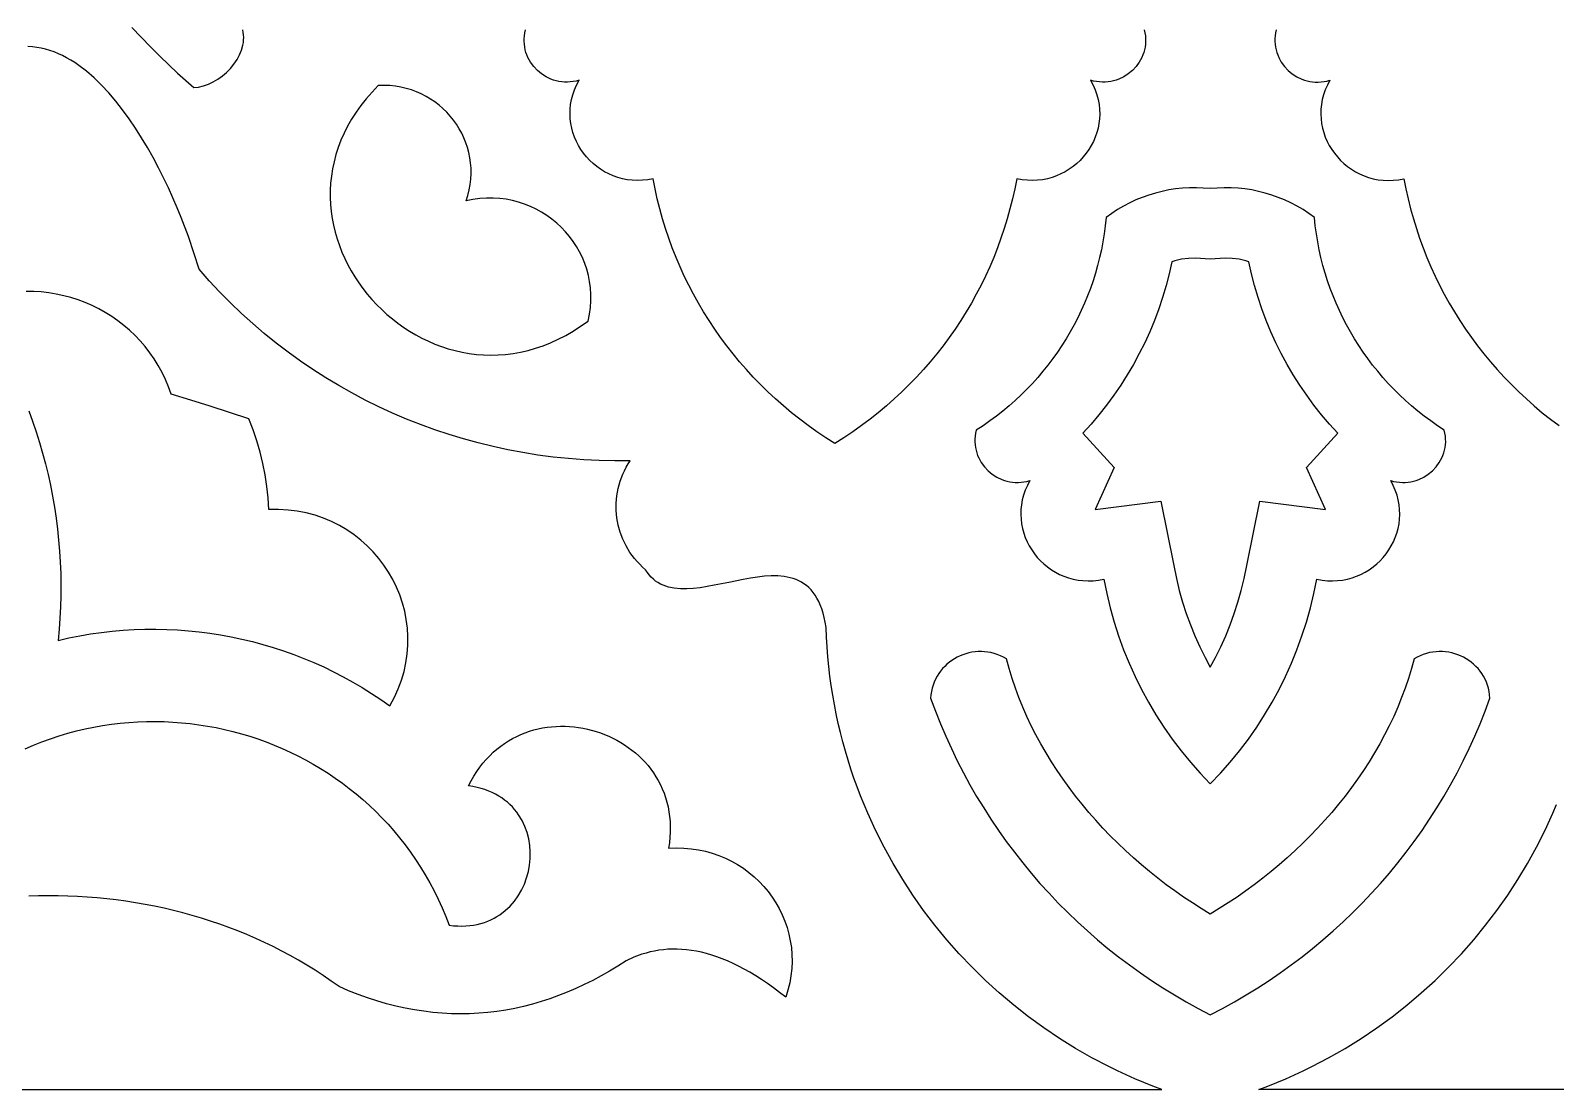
# Model space of a CAD drawing. Extents: x 50 to 3710, y -977 to -877.
# Drawn here: x 1761.8 to 1826.9, y -977.1 to -931.9 of the extents above; entities that cross this region are included whole.
import ezdxf

# ---------------------------------------------------------------- set-up
doc = ezdxf.new("R2010")
doc.units = 0
doc.layers.add('LAYER_1', color=18, linetype='CONTINUOUS')

msp = doc.modelspace()

# ---------------------------------------------------------------- linework, layer by layer
at = {"layer": 'LAYER_1'}
for points in [[(1766.116, -931.77), (1766.516, -932.195), (1766.916, -932.606), (1767.312, -933), (1768.072, -933.724), (1768.758, -934.341), (1768.966, -934.319), (1769.175, -934.27), (1769.384, -934.196), (1769.589, -934.099), (1769.789, -933.981), (1769.98, -933.844), (1770.159, -933.69), (1770.326, -933.521), (1770.475, -933.34), (1770.606, -933.147), (1770.716, -932.946), (1770.801, -932.738), (1770.86, -932.525), (1770.878, -932.417), (1770.889, -932.309), (1770.892, -932.2), (1770.886, -932.092), (1770.872, -931.984), (1770.849, -931.876)], [(1809.316, -931.876), (1809.344, -932.002), (1809.363, -932.127), (1809.372, -932.251), (1809.373, -932.373), (1809.366, -932.493), (1809.35, -932.611), (1809.327, -932.726), (1809.296, -932.839), (1809.258, -932.949), (1809.212, -933.055), (1809.102, -933.257), (1808.967, -933.443), (1808.81, -933.61), (1808.633, -933.757), (1808.438, -933.881), (1808.228, -933.98), (1808.118, -934.019), (1808.005, -934.052), (1807.89, -934.077), (1807.771, -934.094), (1807.651, -934.104), (1807.529, -934.106), (1807.406, -934.099), (1807.281, -934.084), (1807.155, -934.06), (1807.028, -934.026), (1807.136, -934.23), (1807.226, -934.436), (1807.298, -934.643), (1807.352, -934.851), (1807.39, -935.058), (1807.411, -935.265), (1807.417, -935.47), (1807.407, -935.673), (1807.382, -935.873), (1807.343, -936.07), (1807.291, -936.263), (1807.225, -936.451), (1807.146, -936.634), (1807.054, -936.811), (1806.951, -936.981), (1806.837, -937.144), (1806.712, -937.299), (1806.576, -937.445), (1806.431, -937.582), (1806.276, -937.71), (1806.112, -937.826), (1805.941, -937.932), (1805.761, -938.026), (1805.574, -938.107), (1805.38, -938.175), (1805.18, -938.229), (1804.974, -938.269), (1804.762, -938.294), (1804.546, -938.303), (1804.326, -938.296), (1804.101, -938.271), (1803.874, -938.229), (1803.789, -938.662), (1803.693, -939.091), (1803.586, -939.517), (1803.469, -939.939), (1803.34, -940.357), (1803.202, -940.771), (1803.052, -941.18), (1802.892, -941.585), (1802.722, -941.986), (1802.541, -942.382), (1802.35, -942.772), (1802.149, -943.158), (1801.938, -943.538), (1801.716, -943.913), (1801.485, -944.282), (1801.244, -944.646), (1800.993, -945.003), (1800.733, -945.354), (1800.463, -945.699), (1800.183, -946.037), (1799.894, -946.369), (1799.596, -946.694), (1799.288, -947.012), (1798.971, -947.322), (1798.645, -947.625), (1798.31, -947.921), (1797.966, -948.209), (1797.614, -948.489), (1797.252, -948.761), (1796.882, -949.025), (1796.503, -949.28), (1796.115, -949.527), (1795.728, -949.28), (1795.349, -949.025), (1794.979, -948.761), (1794.617, -948.489), (1794.264, -948.209), (1793.92, -947.921), (1793.585, -947.625), (1793.259, -947.322), (1792.943, -947.012), (1792.635, -946.694), (1792.337, -946.369), (1792.048, -946.037), (1791.768, -945.699), (1791.498, -945.354), (1791.237, -945.003), (1790.987, -944.646), (1790.746, -944.282), (1790.514, -943.913), (1790.293, -943.538), (1790.082, -943.158), (1789.881, -942.772), (1789.69, -942.382), (1789.509, -941.986), (1789.339, -941.585), (1789.179, -941.18), (1789.029, -940.771), (1788.89, -940.357), (1788.762, -939.939), (1788.645, -939.517), (1788.538, -939.091), (1788.442, -938.662), (1788.357, -938.229), (1788.13, -938.271), (1787.905, -938.296), (1787.685, -938.303), (1787.468, -938.294), (1787.257, -938.269), (1787.051, -938.229), (1786.851, -938.175), (1786.657, -938.107), (1786.47, -938.026), (1786.29, -937.932), (1786.118, -937.826), (1785.955, -937.71), (1785.8, -937.582), (1785.655, -937.445), (1785.519, -937.299), (1785.394, -937.144), (1785.279, -936.981), (1785.176, -936.811), (1785.085, -936.634), (1785.006, -936.451), (1784.94, -936.263), (1784.887, -936.07), (1784.848, -935.873), (1784.824, -935.673), (1784.814, -935.47), (1784.82, -935.265), (1784.841, -935.058), (1784.879, -934.851), (1784.933, -934.643), (1785.005, -934.436), (1785.095, -934.23), (1785.203, -934.026), (1785.076, -934.06), (1784.95, -934.084), (1784.825, -934.099), (1784.702, -934.106), (1784.58, -934.104), (1784.459, -934.094), (1784.341, -934.077), (1784.225, -934.052), (1784.112, -934.019), (1784.002, -933.98), (1783.792, -933.881), (1783.598, -933.757), (1783.421, -933.61), (1783.264, -933.443), (1783.129, -933.257), (1783.018, -933.055), (1782.973, -932.949), (1782.935, -932.839), (1782.904, -932.726), (1782.88, -932.611), (1782.865, -932.493), (1782.857, -932.373), (1782.858, -932.251), (1782.868, -932.127), (1782.887, -932.002), (1782.915, -931.876)], [(1814.949, -931.876), (1814.921, -932.002), (1814.902, -932.127), (1814.892, -932.251), (1814.891, -932.373), (1814.899, -932.493), (1814.914, -932.611), (1814.938, -932.726), (1814.969, -932.839), (1815.007, -932.949), (1815.052, -933.055), (1815.163, -933.257), (1815.298, -933.443), (1815.455, -933.61), (1815.632, -933.757), (1815.826, -933.881), (1816.036, -933.98), (1816.146, -934.019), (1816.259, -934.052), (1816.375, -934.077), (1816.493, -934.094), (1816.613, -934.104), (1816.736, -934.106), (1816.859, -934.099), (1816.984, -934.084), (1817.11, -934.06), (1817.236, -934.026), (1817.128, -934.23), (1817.039, -934.436), (1816.967, -934.643), (1816.912, -934.851), (1816.875, -935.058), (1816.853, -935.265), (1816.848, -935.47), (1816.858, -935.673), (1816.882, -935.873), (1816.921, -936.07), (1816.974, -936.263), (1817.04, -936.451), (1817.119, -936.634), (1817.21, -936.811), (1817.313, -936.981), (1817.428, -937.144), (1817.553, -937.299), (1817.689, -937.445), (1817.834, -937.582), (1817.989, -937.71), (1818.152, -937.826), (1818.324, -937.932), (1818.504, -938.026), (1818.691, -938.107), (1818.885, -938.175), (1819.085, -938.229), (1819.291, -938.269), (1819.502, -938.294), (1819.719, -938.303), (1819.939, -938.296), (1820.163, -938.271), (1820.391, -938.229), (1820.476, -938.662), (1820.572, -939.091), (1820.678, -939.517), (1820.796, -939.939), (1820.924, -940.357), (1821.063, -940.771), (1821.213, -941.18), (1821.373, -941.585), (1821.543, -941.986), (1821.724, -942.382), (1821.915, -942.772), (1822.116, -943.158), (1822.327, -943.538), (1822.548, -943.913), (1822.78, -944.282), (1823.021, -944.646), (1823.271, -945.003), (1823.532, -945.354), (1823.802, -945.699), (1824.081, -946.037), (1824.371, -946.369), (1824.669, -946.694), (1824.977, -947.012), (1825.293, -947.322), (1825.619, -947.625), (1825.954, -947.921), (1826.298, -948.209), (1826.651, -948.489), (1827.013, -948.761)], [(1744.347, -977.082), (1810.06, -977.082), (1809.674, -976.936), (1809.293, -976.783), (1808.914, -976.623), (1808.54, -976.457), (1808.17, -976.285), (1807.804, -976.106), (1807.083, -975.728), (1806.379, -975.326), (1805.693, -974.9), (1805.024, -974.45), (1804.374, -973.977), (1803.743, -973.482), (1803.131, -972.965), (1802.54, -972.427), (1801.969, -971.868), (1801.419, -971.29), (1800.891, -970.692), (1800.385, -970.076), (1799.902, -969.442), (1799.443, -968.79), (1799.007, -968.122), (1798.596, -967.438), (1798.211, -966.738), (1797.85, -966.024), (1797.516, -965.295), (1797.359, -964.926), (1797.209, -964.553), (1797.065, -964.177), (1796.929, -963.798), (1796.799, -963.416), (1796.677, -963.031), (1796.561, -962.643), (1796.453, -962.252), (1796.352, -961.858), (1796.258, -961.462), (1796.172, -961.063), (1796.093, -960.661), (1796.022, -960.257), (1795.958, -959.851), (1795.902, -959.442), (1795.853, -959.031), (1795.812, -958.619), (1795.78, -958.204), (1795.755, -957.787), (1795.738, -957.368), (1795.702, -957.15), (1795.659, -956.946), (1795.61, -956.755), (1795.554, -956.578), (1795.492, -956.413), (1795.424, -956.26), (1795.35, -956.12), (1795.271, -955.991), (1795.186, -955.873), (1795.096, -955.766), (1795.001, -955.669), (1794.902, -955.583), (1794.797, -955.505), (1794.688, -955.437), (1794.575, -955.378), (1794.458, -955.327), (1794.338, -955.284), (1794.213, -955.248), (1793.955, -955.198), (1793.684, -955.174), (1793.402, -955.172), (1793.112, -955.188), (1792.815, -955.221), (1792.512, -955.267), (1792.205, -955.322), (1791.585, -955.448), (1790.968, -955.574), (1790.664, -955.629), (1790.366, -955.675), (1790.075, -955.708), (1789.793, -955.725), (1789.521, -955.723), (1789.261, -955.698), (1789.014, -955.649), (1788.896, -955.613), (1788.782, -955.57), (1788.673, -955.519), (1788.567, -955.46), (1788.466, -955.392), (1788.37, -955.315), (1788.279, -955.228), (1788.193, -955.132), (1788.113, -955.025), (1788.038, -954.907), (1787.91, -954.795), (1787.789, -954.678), (1787.675, -954.557), (1787.568, -954.431), (1787.467, -954.302), (1787.373, -954.169), (1787.206, -953.893), (1787.066, -953.606), (1786.953, -953.309), (1786.868, -953.005), (1786.811, -952.695), (1786.782, -952.382), (1786.781, -952.067), (1786.809, -951.752), (1786.866, -951.44), (1786.951, -951.133), (1787.065, -950.832), (1787.133, -950.685), (1787.208, -950.54), (1787.291, -950.397), (1787.381, -950.258), (1786.719, -950.263), (1786.059, -950.25), (1785.401, -950.219), (1784.746, -950.169), (1784.095, -950.102), (1783.447, -950.017), (1782.803, -949.914), (1782.163, -949.794), (1781.528, -949.657), (1780.898, -949.502), (1780.273, -949.331), (1779.653, -949.143), (1779.04, -948.938), (1778.433, -948.716), (1777.833, -948.479), (1777.239, -948.225), (1776.653, -947.955), (1776.075, -947.669), (1775.505, -947.367), (1774.943, -947.05), (1774.39, -946.718), (1773.846, -946.37), (1773.312, -946.007), (1772.787, -945.629), (1772.273, -945.237), (1771.769, -944.83), (1771.275, -944.408), (1770.793, -943.972), (1770.323, -943.522), (1769.864, -943.058), (1769.418, -942.58), (1768.984, -942.088), (1768.783, -941.427), (1768.53, -940.687), (1768.226, -939.888), (1768.055, -939.472), (1767.873, -939.049), (1767.678, -938.62), (1767.472, -938.189), (1767.255, -937.757), (1767.026, -937.326), (1766.787, -936.9), (1766.537, -936.481), (1766.277, -936.07), (1766.007, -935.671), (1765.727, -935.285), (1765.437, -934.916), (1765.138, -934.564), (1764.83, -934.234), (1764.513, -933.927), (1764.188, -933.645), (1763.854, -933.392), (1763.683, -933.276), (1763.511, -933.168), (1763.337, -933.068), (1763.161, -932.977), (1762.983, -932.895), (1762.803, -932.821), (1762.622, -932.757), (1762.438, -932.703), (1762.253, -932.659), (1762.066, -932.624), (1761.877, -932.601), (1761.686, -932.588)], [(1761.725, -948.131), (1761.886, -948.576), (1762.038, -949.024), (1762.179, -949.476), (1762.31, -949.93), (1762.432, -950.387), (1762.543, -950.846), (1762.644, -951.308), (1762.735, -951.771), (1762.815, -952.237), (1762.886, -952.705), (1762.946, -953.174), (1762.995, -953.645), (1763.035, -954.117), (1763.064, -954.591), (1763.082, -955.065), (1763.09, -955.54), (1763.087, -956.016), (1763.074, -956.492), (1763.05, -956.969), (1763.016, -957.446), (1762.97, -957.923), (1763.431, -957.819), (1763.893, -957.728), (1764.356, -957.649), (1764.819, -957.584), (1765.284, -957.531), (1765.749, -957.491), (1766.214, -957.463), (1766.678, -957.448), (1767.143, -957.445), (1767.606, -957.455), (1768.069, -957.477), (1768.531, -957.511), (1768.991, -957.558), (1769.449, -957.617), (1769.906, -957.688), (1770.36, -957.771), (1770.812, -957.867), (1771.261, -957.974), (1771.707, -958.093), (1772.15, -958.225), (1772.59, -958.368), (1773.025, -958.523), (1773.457, -958.689), (1773.885, -958.868), (1774.308, -959.058), (1774.726, -959.26), (1775.139, -959.473), (1775.547, -959.698), (1775.95, -959.934), (1776.347, -960.182), (1776.738, -960.441), (1777.122, -960.711), (1777.319, -960.351), (1777.486, -959.986), (1777.624, -959.617), (1777.734, -959.247), (1777.815, -958.875), (1777.87, -958.502), (1777.898, -958.131), (1777.9, -957.762), (1777.878, -957.396), (1777.83, -957.035), (1777.759, -956.678), (1777.665, -956.328), (1777.548, -955.986), (1777.41, -955.652), (1777.251, -955.327), (1777.071, -955.014), (1776.871, -954.712), (1776.652, -954.423), (1776.415, -954.148), (1776.16, -953.889), (1775.888, -953.645), (1775.6, -953.419), (1775.296, -953.211), (1774.976, -953.023), (1774.643, -952.855), (1774.295, -952.708), (1773.935, -952.585), (1773.562, -952.485), (1773.178, -952.41), (1772.782, -952.361), (1772.376, -952.339), (1771.961, -952.345), (1771.932, -951.847), (1771.88, -951.352), (1771.806, -950.86), (1771.71, -950.371), (1771.592, -949.888), (1771.451, -949.41), (1771.289, -948.938), (1771.105, -948.473), (1770.282, -948.2), (1769.457, -947.934), (1768.629, -947.675), (1767.798, -947.424), (1767.684, -947.102), (1767.553, -946.79), (1767.408, -946.489), (1767.248, -946.198), (1767.075, -945.918), (1766.888, -945.65), (1766.688, -945.392), (1766.477, -945.147), (1766.254, -944.914), (1766.02, -944.692), (1765.776, -944.484), (1765.522, -944.288), (1765.259, -944.105), (1764.987, -943.936), (1764.708, -943.781), (1764.421, -943.639), (1764.127, -943.511), (1763.827, -943.398), (1763.522, -943.3), (1763.211, -943.217), (1762.896, -943.149), (1762.578, -943.096), (1762.256, -943.06), (1761.931, -943.039), (1761.604, -943.035)], [(1761.563, -962.548), (1761.923, -962.393), (1762.285, -962.25), (1762.65, -962.118), (1763.017, -961.996), (1763.385, -961.886), (1763.755, -961.788), (1764.126, -961.699), (1764.499, -961.622), (1764.872, -961.556), (1765.247, -961.5), (1765.621, -961.455), (1765.996, -961.421), (1766.371, -961.397), (1766.746, -961.384), (1767.12, -961.381), (1767.494, -961.388), (1767.866, -961.405), (1768.238, -961.433), (1768.609, -961.471), (1768.977, -961.519), (1769.344, -961.577), (1769.71, -961.644), (1770.072, -961.722), (1770.433, -961.809), (1770.791, -961.906), (1771.146, -962.012), (1771.498, -962.128), (1771.846, -962.254), (1772.191, -962.389), (1772.532, -962.533), (1772.87, -962.687), (1773.203, -962.849), (1773.531, -963.021), (1773.855, -963.202), (1774.174, -963.392), (1774.488, -963.59), (1774.797, -963.798), (1775.1, -964.014), (1775.398, -964.239), (1775.689, -964.473), (1775.974, -964.715), (1776.253, -964.966), (1776.525, -965.225), (1776.79, -965.493), (1777.048, -965.768), (1777.299, -966.052), (1777.542, -966.344), (1777.778, -966.644), (1778.005, -966.953), (1778.224, -967.269), (1778.435, -967.592), (1778.637, -967.924), (1778.83, -968.264), (1779.014, -968.611), (1779.189, -968.965), (1779.354, -969.327), (1779.51, -969.697), (1779.655, -970.074), (1779.842, -970.095), (1780.023, -970.106), (1780.2, -970.109), (1780.372, -970.103), (1780.539, -970.089), (1780.701, -970.066), (1780.859, -970.036), (1781.011, -969.998), (1781.159, -969.952), (1781.301, -969.9), (1781.439, -969.841), (1781.571, -969.775), (1781.698, -969.703), (1781.82, -969.625), (1782.049, -969.452), (1782.256, -969.259), (1782.442, -969.047), (1782.606, -968.819), (1782.748, -968.577), (1782.867, -968.323), (1782.964, -968.059), (1783.038, -967.788), (1783.089, -967.511), (1783.116, -967.231), (1783.12, -966.95), (1783.099, -966.67), (1783.053, -966.393), (1782.983, -966.122), (1782.888, -965.859), (1782.767, -965.606), (1782.621, -965.364), (1782.538, -965.249), (1782.449, -965.137), (1782.353, -965.029), (1782.25, -964.926), (1782.141, -964.828), (1782.025, -964.734), (1781.902, -964.645), (1781.772, -964.562), (1781.636, -964.485), (1781.493, -964.414), (1781.343, -964.349), (1781.186, -964.29), (1781.022, -964.239), (1780.851, -964.194), (1780.673, -964.157), (1780.488, -964.127), (1780.597, -963.914), (1780.714, -963.711), (1780.837, -963.518), (1780.966, -963.334), (1781.101, -963.161), (1781.242, -962.997), (1781.389, -962.842), (1781.54, -962.697), (1781.696, -962.561), (1781.857, -962.435), (1782.022, -962.317), (1782.19, -962.209), (1782.363, -962.11), (1782.538, -962.019), (1782.717, -961.938), (1782.898, -961.865), (1783.082, -961.801), (1783.268, -961.745), (1783.456, -961.697), (1783.645, -961.658), (1783.836, -961.628), (1784.027, -961.605), (1784.22, -961.59), (1784.412, -961.584), (1784.605, -961.585), (1784.797, -961.594), (1784.989, -961.611), (1785.18, -961.635), (1785.37, -961.667), (1785.558, -961.706), (1785.93, -961.807), (1786.112, -961.868), (1786.292, -961.936), (1786.469, -962.01), (1786.643, -962.092), (1786.814, -962.181), (1786.98, -962.276), (1787.143, -962.378), (1787.301, -962.486), (1787.454, -962.601), (1787.603, -962.722), (1787.746, -962.849), (1787.884, -962.982), (1788.016, -963.122), (1788.142, -963.267), (1788.261, -963.418), (1788.374, -963.575), (1788.479, -963.738), (1788.577, -963.906), (1788.668, -964.08), (1788.751, -964.259), (1788.826, -964.443), (1788.892, -964.632), (1788.949, -964.827), (1788.997, -965.027), (1789.036, -965.231), (1789.065, -965.441), (1789.084, -965.655), (1789.093, -965.873), (1789.092, -966.097), (1789.079, -966.324), (1789.056, -966.557), (1789.021, -966.793), (1789.347, -966.778), (1789.667, -966.783), (1789.981, -966.808), (1790.289, -966.852), (1790.589, -966.915), (1790.882, -966.996), (1791.166, -967.094), (1791.442, -967.209), (1791.708, -967.339), (1791.964, -967.485), (1792.21, -967.645), (1792.445, -967.819), (1792.668, -968.006), (1792.88, -968.206), (1793.078, -968.417), (1793.264, -968.639), (1793.436, -968.872), (1793.594, -969.115), (1793.737, -969.366), (1793.865, -969.626), (1793.977, -969.894), (1794.073, -970.169), (1794.152, -970.45), (1794.213, -970.736), (1794.257, -971.028), (1794.282, -971.323), (1794.288, -971.623), (1794.275, -971.925), (1794.242, -972.23), (1794.187, -972.536), (1794.112, -972.842), (1794.015, -973.15), (1793.753, -972.941), (1793.494, -972.746), (1793.238, -972.562), (1792.985, -972.39), (1792.736, -972.23), (1792.49, -972.081), (1792.247, -971.944), (1792.008, -971.818), (1791.771, -971.702), (1791.538, -971.598), (1791.309, -971.503), (1791.082, -971.42), (1790.859, -971.346), (1790.638, -971.282), (1790.421, -971.228), (1790.208, -971.183), (1789.997, -971.147), (1789.789, -971.121), (1789.585, -971.104), (1789.383, -971.095), (1789.185, -971.094), (1788.99, -971.102), (1788.798, -971.118), (1788.609, -971.142), (1788.423, -971.174), (1788.24, -971.213), (1788.06, -971.259), (1787.882, -971.313), (1787.537, -971.44), (1787.204, -971.593), (1786.853, -971.818), (1786.5, -972.033), (1786.144, -972.236), (1785.785, -972.428), (1785.424, -972.608), (1785.061, -972.777), (1784.695, -972.933), (1784.327, -973.078), (1783.956, -973.211), (1783.584, -973.332), (1783.209, -973.44), (1782.832, -973.536), (1782.454, -973.62), (1782.073, -973.691), (1781.69, -973.749), (1781.306, -973.795), (1780.92, -973.827), (1780.532, -973.847), (1780.143, -973.854), (1779.752, -973.847), (1779.359, -973.827), (1778.966, -973.794), (1778.57, -973.747), (1778.174, -973.686), (1777.776, -973.611), (1777.377, -973.523), (1776.977, -973.421), (1776.576, -973.304), (1776.174, -973.173), (1775.771, -973.028), (1775.367, -972.869), (1774.963, -972.695), (1774.627, -972.455), (1774.286, -972.222), (1773.94, -971.997), (1773.59, -971.78), (1773.235, -971.571), (1772.876, -971.369), (1772.513, -971.175), (1772.146, -970.988), (1771.776, -970.81), (1771.402, -970.639), (1771.024, -970.475), (1770.643, -970.319), (1770.259, -970.171), (1769.871, -970.031), (1769.481, -969.898), (1769.089, -969.773), (1768.693, -969.656), (1768.295, -969.546), (1767.895, -969.444), (1767.493, -969.35), (1767.089, -969.263), (1766.683, -969.184), (1766.276, -969.113), (1765.867, -969.049), (1765.456, -968.993), (1765.045, -968.945), (1764.632, -968.904), (1764.218, -968.871), (1763.804, -968.846), (1763.389, -968.829), (1762.974, -968.819), (1762.558, -968.817), (1762.142, -968.822), (1761.727, -968.835)], [(1879.918, -977.082), (1814.205, -977.082), (1814.59, -976.936), (1814.972, -976.783), (1815.35, -976.623), (1815.724, -976.457), (1816.095, -976.285), (1816.461, -976.106), (1817.182, -975.728), (1817.885, -975.326), (1818.572, -974.9), (1819.24, -974.45), (1819.891, -973.977), (1820.522, -973.482), (1821.133, -972.965), (1821.725, -972.427), (1822.296, -971.868), (1822.846, -971.29), (1823.374, -970.692), (1823.879, -970.076), (1824.362, -969.442), (1824.822, -968.79), (1825.257, -968.122), (1825.668, -967.438), (1826.054, -966.738), (1826.414, -966.024), (1826.748, -965.295), (1826.905, -964.926)]]:
    msp.add_lwpolyline(points, dxfattribs=at)
for points in [[(1785.584, -944.298), (1785.644, -944.009), (1785.684, -943.723), (1785.704, -943.44), (1785.705, -943.161), (1785.687, -942.886), (1785.651, -942.615), (1785.598, -942.35), (1785.529, -942.09), (1785.443, -941.838), (1785.341, -941.592), (1785.225, -941.354), (1785.094, -941.124), (1784.95, -940.903), (1784.792, -940.692), (1784.622, -940.49), (1784.439, -940.299), (1784.246, -940.12), (1784.041, -939.952), (1783.826, -939.796), (1783.602, -939.654), (1783.369, -939.525), (1783.127, -939.41), (1782.878, -939.311), (1782.621, -939.226), (1782.358, -939.157), (1782.089, -939.105), (1781.814, -939.07), (1781.535, -939.052), (1781.251, -939.053), (1780.964, -939.073), (1780.674, -939.112), (1780.381, -939.172), (1780.455, -938.938), (1780.514, -938.705), (1780.556, -938.472), (1780.583, -938.241), (1780.595, -938.01), (1780.592, -937.782), (1780.574, -937.557), (1780.543, -937.334), (1780.499, -937.115), (1780.441, -936.901), (1780.37, -936.69), (1780.287, -936.485), (1780.192, -936.286), (1780.086, -936.093), (1779.968, -935.906), (1779.84, -935.727), (1779.701, -935.555), (1779.552, -935.391), (1779.394, -935.237), (1779.226, -935.091), (1779.049, -934.955), (1778.864, -934.83), (1778.671, -934.715), (1778.47, -934.611), (1778.262, -934.52), (1778.047, -934.44), (1777.826, -934.373), (1777.598, -934.32), (1777.365, -934.281), (1777.127, -934.256), (1776.883, -934.245), (1776.635, -934.25), (1776.367, -934.53), (1776.119, -934.814), (1775.892, -935.102), (1775.683, -935.394), (1775.494, -935.689), (1775.324, -935.986), (1775.173, -936.286), (1775.039, -936.588), (1774.924, -936.891), (1774.826, -937.196), (1774.745, -937.501), (1774.68, -937.806), (1774.632, -938.112), (1774.6, -938.417), (1774.584, -938.721), (1774.583, -939.025), (1774.597, -939.326), (1774.626, -939.625), (1774.669, -939.922), (1774.725, -940.216), (1774.796, -940.507), (1774.879, -940.795), (1774.975, -941.078), (1775.084, -941.357), (1775.205, -941.631), (1775.338, -941.899), (1775.482, -942.162), (1775.637, -942.42), (1775.803, -942.67), (1775.979, -942.914), (1776.165, -943.151), (1776.361, -943.38), (1776.566, -943.601), (1776.78, -943.813), (1777.002, -944.017), (1777.233, -944.212), (1777.472, -944.397), (1777.718, -944.571), (1777.971, -944.736), (1778.231, -944.89), (1778.498, -945.032), (1778.77, -945.163), (1779.048, -945.282), (1779.332, -945.388), (1779.621, -945.482), (1779.914, -945.562), (1780.211, -945.629), (1780.513, -945.682), (1780.818, -945.721), (1781.126, -945.744), (1781.438, -945.753), (1781.751, -945.745), (1782.067, -945.722), (1782.385, -945.683), (1782.704, -945.626), (1783.024, -945.553), (1783.346, -945.462), (1783.667, -945.353), (1783.988, -945.225), (1784.31, -945.079), (1784.63, -944.913), (1784.949, -944.728), (1785.268, -944.523)], [(1812.132, -964.047), (1812.567, -963.59), (1812.983, -963.118), (1813.38, -962.633), (1813.757, -962.134), (1814.115, -961.623), (1814.452, -961.1), (1814.769, -960.565), (1815.066, -960.019), (1815.342, -959.462), (1815.597, -958.896), (1815.831, -958.319), (1816.044, -957.734), (1816.234, -957.14), (1816.403, -956.537), (1816.55, -955.927), (1816.675, -955.31), (1816.902, -955.352), (1817.127, -955.377), (1817.347, -955.384), (1817.563, -955.375), (1817.775, -955.35), (1817.981, -955.31), (1818.181, -955.256), (1818.375, -955.188), (1818.562, -955.107), (1818.742, -955.013), (1818.914, -954.907), (1819.077, -954.791), (1819.232, -954.663), (1819.377, -954.526), (1819.513, -954.38), (1819.638, -954.225), (1819.752, -954.062), (1819.856, -953.892), (1819.947, -953.715), (1820.026, -953.532), (1820.092, -953.344), (1820.145, -953.151), (1820.184, -952.954), (1820.208, -952.754), (1820.218, -952.551), (1820.212, -952.346), (1820.191, -952.139), (1820.153, -951.932), (1820.099, -951.724), (1820.027, -951.517), (1819.937, -951.311), (1819.829, -951.107), (1819.956, -951.141), (1820.082, -951.165), (1820.207, -951.18), (1820.33, -951.187), (1820.452, -951.185), (1820.573, -951.176), (1820.691, -951.158), (1820.806, -951.133), (1820.919, -951.1), (1821.03, -951.061), (1821.24, -950.962), (1821.434, -950.838), (1821.611, -950.691), (1821.768, -950.524), (1821.903, -950.338), (1822.013, -950.136), (1822.059, -950.03), (1822.097, -949.92), (1822.128, -949.807), (1822.151, -949.692), (1822.167, -949.574), (1822.175, -949.454), (1822.174, -949.332), (1822.164, -949.208), (1822.145, -949.083), (1822.117, -948.957), (1821.824, -948.764), (1821.537, -948.563), (1821.257, -948.355), (1820.984, -948.139), (1820.717, -947.916), (1820.458, -947.687), (1820.207, -947.451), (1819.962, -947.208), (1819.725, -946.959), (1819.495, -946.704), (1819.274, -946.443), (1819.06, -946.175), (1818.853, -945.903), (1818.655, -945.625), (1818.465, -945.341), (1818.283, -945.053), (1818.109, -944.759), (1817.944, -944.461), (1817.788, -944.158), (1817.64, -943.851), (1817.5, -943.54), (1817.37, -943.224), (1817.248, -942.905), (1817.136, -942.582), (1817.033, -942.255), (1816.939, -941.926), (1816.854, -941.593), (1816.779, -941.257), (1816.714, -940.918), (1816.658, -940.576), (1816.612, -940.233), (1816.576, -939.887), (1816.336, -939.711), (1816.088, -939.548), (1815.833, -939.398), (1815.572, -939.26), (1815.305, -939.135), (1815.033, -939.024), (1814.756, -938.925), (1814.475, -938.84), (1814.19, -938.768), (1813.902, -938.709), (1813.611, -938.665), (1813.318, -938.634), (1813.023, -938.616), (1812.727, -938.613), (1812.43, -938.624), (1812.132, -938.649), (1811.835, -938.624), (1811.538, -938.613), (1811.242, -938.616), (1810.947, -938.634), (1810.654, -938.665), (1810.363, -938.709), (1810.075, -938.768), (1809.79, -938.84), (1809.509, -938.925), (1809.232, -939.024), (1808.96, -939.135), (1808.693, -939.26), (1808.432, -939.398), (1808.177, -939.548), (1807.929, -939.711), (1807.688, -939.887), (1807.652, -940.233), (1807.606, -940.576), (1807.551, -940.918), (1807.485, -941.257), (1807.41, -941.593), (1807.326, -941.926), (1807.232, -942.255), (1807.129, -942.582), (1807.016, -942.905), (1806.895, -943.224), (1806.764, -943.54), (1806.625, -943.851), (1806.477, -944.158), (1806.32, -944.461), (1806.155, -944.759), (1805.982, -945.053), (1805.8, -945.341), (1805.61, -945.625), (1805.411, -945.903), (1805.205, -946.175), (1804.991, -946.443), (1804.769, -946.704), (1804.54, -946.959), (1804.303, -947.208), (1804.058, -947.451), (1803.806, -947.687), (1803.547, -947.916), (1803.281, -948.139), (1803.008, -948.355), (1802.728, -948.563), (1802.441, -948.764), (1802.147, -948.957), (1802.119, -949.083), (1802.101, -949.208), (1802.091, -949.332), (1802.09, -949.454), (1802.098, -949.574), (1802.113, -949.692), (1802.137, -949.807), (1802.168, -949.92), (1802.206, -950.03), (1802.251, -950.136), (1802.362, -950.338), (1802.496, -950.524), (1802.654, -950.691), (1802.831, -950.838), (1803.025, -950.962), (1803.235, -951.061), (1803.345, -951.1), (1803.458, -951.133), (1803.574, -951.158), (1803.692, -951.176), (1803.812, -951.185), (1803.934, -951.187), (1804.058, -951.18), (1804.183, -951.165), (1804.309, -951.141), (1804.435, -951.107), (1804.327, -951.311), (1804.238, -951.517), (1804.166, -951.724), (1804.111, -951.932), (1804.074, -952.139), (1804.052, -952.346), (1804.047, -952.551), (1804.057, -952.754), (1804.081, -952.954), (1804.12, -953.151), (1804.173, -953.344), (1804.239, -953.532), (1804.318, -953.715), (1804.409, -953.892), (1804.512, -954.062), (1804.627, -954.225), (1804.752, -954.38), (1804.887, -954.526), (1805.033, -954.663), (1805.188, -954.791), (1805.351, -954.907), (1805.523, -955.013), (1805.703, -955.107), (1805.89, -955.188), (1806.084, -955.256), (1806.284, -955.31), (1806.49, -955.35), (1806.701, -955.375), (1806.917, -955.384), (1807.138, -955.377), (1807.362, -955.352), (1807.59, -955.31), (1807.715, -955.927), (1807.861, -956.537), (1808.03, -957.14), (1808.221, -957.734), (1808.434, -958.319), (1808.668, -958.896), (1808.923, -959.462), (1809.199, -960.019), (1809.495, -960.565), (1809.813, -961.1), (1810.15, -961.623), (1810.507, -962.134), (1810.885, -962.633), (1811.281, -963.118), (1811.697, -963.59)], [(1812.132, -959.06), (1812.355, -958.652), (1812.581, -958.196), (1812.791, -957.73), (1812.983, -957.257), (1813.157, -956.776), (1813.314, -956.287), (1813.454, -955.791), (1813.575, -955.288), (1813.688, -954.725), (1814.24, -951.989), (1817.05, -952.333), (1816.236, -950.541), (1817.577, -949.089), (1817.222, -948.7), (1816.882, -948.3), (1816.557, -947.889), (1816.247, -947.468), (1815.952, -947.038), (1815.673, -946.598), (1815.41, -946.149), (1815.162, -945.691), (1814.93, -945.226), (1814.715, -944.753), (1814.517, -944.272), (1814.335, -943.784), (1814.17, -943.29), (1814.022, -942.79), (1813.892, -942.285), (1813.779, -941.774), (1813.647, -941.73), (1813.359, -941.665), (1813.065, -941.627), (1812.768, -941.616), (1812.132, -941.655), (1811.497, -941.616), (1811.2, -941.627), (1810.906, -941.665), (1810.617, -941.73), (1810.486, -941.774), (1810.373, -942.285), (1810.243, -942.79), (1810.095, -943.29), (1809.93, -943.784), (1809.748, -944.272), (1809.55, -944.753), (1809.334, -945.226), (1809.103, -945.691), (1808.855, -946.149), (1808.592, -946.598), (1808.312, -947.038), (1808.018, -947.468), (1807.708, -947.889), (1807.382, -948.3), (1807.043, -948.7), (1806.688, -949.089), (1808.029, -950.541), (1807.214, -952.333), (1810.024, -951.989), (1810.576, -954.725), (1810.69, -955.288), (1810.811, -955.791), (1810.95, -956.287), (1811.107, -956.776), (1811.282, -957.257), (1811.474, -957.73), (1811.683, -958.196), (1811.91, -958.652)], [(1812.132, -973.893), (1812.649, -973.623), (1813.159, -973.342), (1813.66, -973.049), (1814.154, -972.745), (1814.64, -972.43), (1815.117, -972.104), (1815.586, -971.768), (1816.046, -971.421), (1816.498, -971.063), (1816.94, -970.696), (1817.374, -970.318), (1817.798, -969.931), (1818.213, -969.534), (1818.618, -969.128), (1819.013, -968.712), (1819.398, -968.287), (1819.773, -967.853), (1820.138, -967.411), (1820.492, -966.959), (1820.836, -966.5), (1821.169, -966.032), (1821.49, -965.556), (1821.801, -965.072), (1822.1, -964.581), (1822.388, -964.082), (1822.664, -963.575), (1822.928, -963.062), (1823.18, -962.541), (1823.42, -962.014), (1823.647, -961.479), (1823.862, -960.939), (1824.064, -960.392), (1824.052, -960.244), (1824.03, -960.101), (1823.999, -959.962), (1823.959, -959.828), (1823.91, -959.698), (1823.854, -959.574), (1823.789, -959.454), (1823.718, -959.34), (1823.64, -959.231), (1823.555, -959.128), (1823.464, -959.031), (1823.367, -958.94), (1823.265, -958.855), (1823.158, -958.777), (1823.046, -958.705), (1822.931, -958.641), (1822.811, -958.583), (1822.688, -958.533), (1822.562, -958.491), (1822.433, -958.456), (1822.303, -958.429), (1822.17, -958.41), (1822.035, -958.399), (1821.9, -958.397), (1821.764, -958.404), (1821.628, -958.42), (1821.491, -958.444), (1821.355, -958.478), (1821.22, -958.522), (1821.087, -958.575), (1820.954, -958.638), (1820.824, -958.712), (1820.712, -959.129), (1820.586, -959.543), (1820.447, -959.954), (1820.296, -960.361), (1820.132, -960.765), (1819.957, -961.165), (1819.769, -961.561), (1819.57, -961.953), (1819.36, -962.34), (1819.139, -962.723), (1818.908, -963.101), (1818.666, -963.474), (1818.414, -963.842), (1818.153, -964.205), (1817.882, -964.562), (1817.602, -964.913), (1817.314, -965.258), (1817.017, -965.598), (1816.711, -965.93), (1816.398, -966.257), (1816.077, -966.577), (1815.749, -966.89), (1815.414, -967.195), (1815.072, -967.494), (1814.724, -967.785), (1814.37, -968.069), (1814.01, -968.344), (1813.644, -968.612), (1813.273, -968.871), (1812.897, -969.122), (1812.517, -969.365), (1812.132, -969.599), (1811.748, -969.365), (1811.367, -969.122), (1810.992, -968.871), (1810.621, -968.612), (1810.255, -968.344), (1809.895, -968.069), (1809.541, -967.785), (1809.193, -967.494), (1808.851, -967.195), (1808.516, -966.89), (1808.188, -966.577), (1807.867, -966.257), (1807.554, -965.93), (1807.248, -965.598), (1806.951, -965.258), (1806.662, -964.913), (1806.383, -964.562), (1806.112, -964.205), (1805.85, -963.842), (1805.599, -963.474), (1805.357, -963.101), (1805.125, -962.723), (1804.904, -962.34), (1804.694, -961.953), (1804.495, -961.561), (1804.308, -961.165), (1804.132, -960.765), (1803.969, -960.361), (1803.817, -959.954), (1803.679, -959.543), (1803.553, -959.129), (1803.441, -958.712), (1803.31, -958.638), (1803.178, -958.575), (1803.044, -958.522), (1802.909, -958.478), (1802.773, -958.444), (1802.637, -958.42), (1802.501, -958.404), (1802.365, -958.397), (1802.229, -958.399), (1802.095, -958.41), (1801.962, -958.429), (1801.831, -958.456), (1801.703, -958.491), (1801.577, -958.533), (1801.454, -958.583), (1801.334, -958.641), (1801.218, -958.705), (1801.107, -958.777), (1801, -958.855), (1800.898, -958.94), (1800.801, -959.031), (1800.71, -959.128), (1800.625, -959.231), (1800.547, -959.34), (1800.475, -959.454), (1800.411, -959.574), (1800.355, -959.698), (1800.306, -959.828), (1800.266, -959.962), (1800.235, -960.101), (1800.213, -960.244), (1800.2, -960.392), (1800.403, -960.939), (1800.617, -961.479), (1800.845, -962.014), (1801.085, -962.541), (1801.337, -963.062), (1801.601, -963.575), (1801.877, -964.082), (1802.164, -964.581), (1802.464, -965.072), (1802.774, -965.556), (1803.096, -966.032), (1803.429, -966.5), (1803.772, -966.959), (1804.127, -967.411), (1804.491, -967.853), (1804.866, -968.287), (1805.252, -968.712), (1805.647, -969.128), (1806.052, -969.534), (1806.467, -969.931), (1806.891, -970.318), (1807.324, -970.696), (1807.767, -971.063), (1808.218, -971.421), (1808.679, -971.768), (1809.148, -972.104), (1809.625, -972.43), (1810.111, -972.745), (1810.604, -973.049), (1811.106, -973.342), (1811.615, -973.623)]]:
    msp.add_lwpolyline(points, close=True, dxfattribs=at)

doc.saveas('drawing.dxf')
